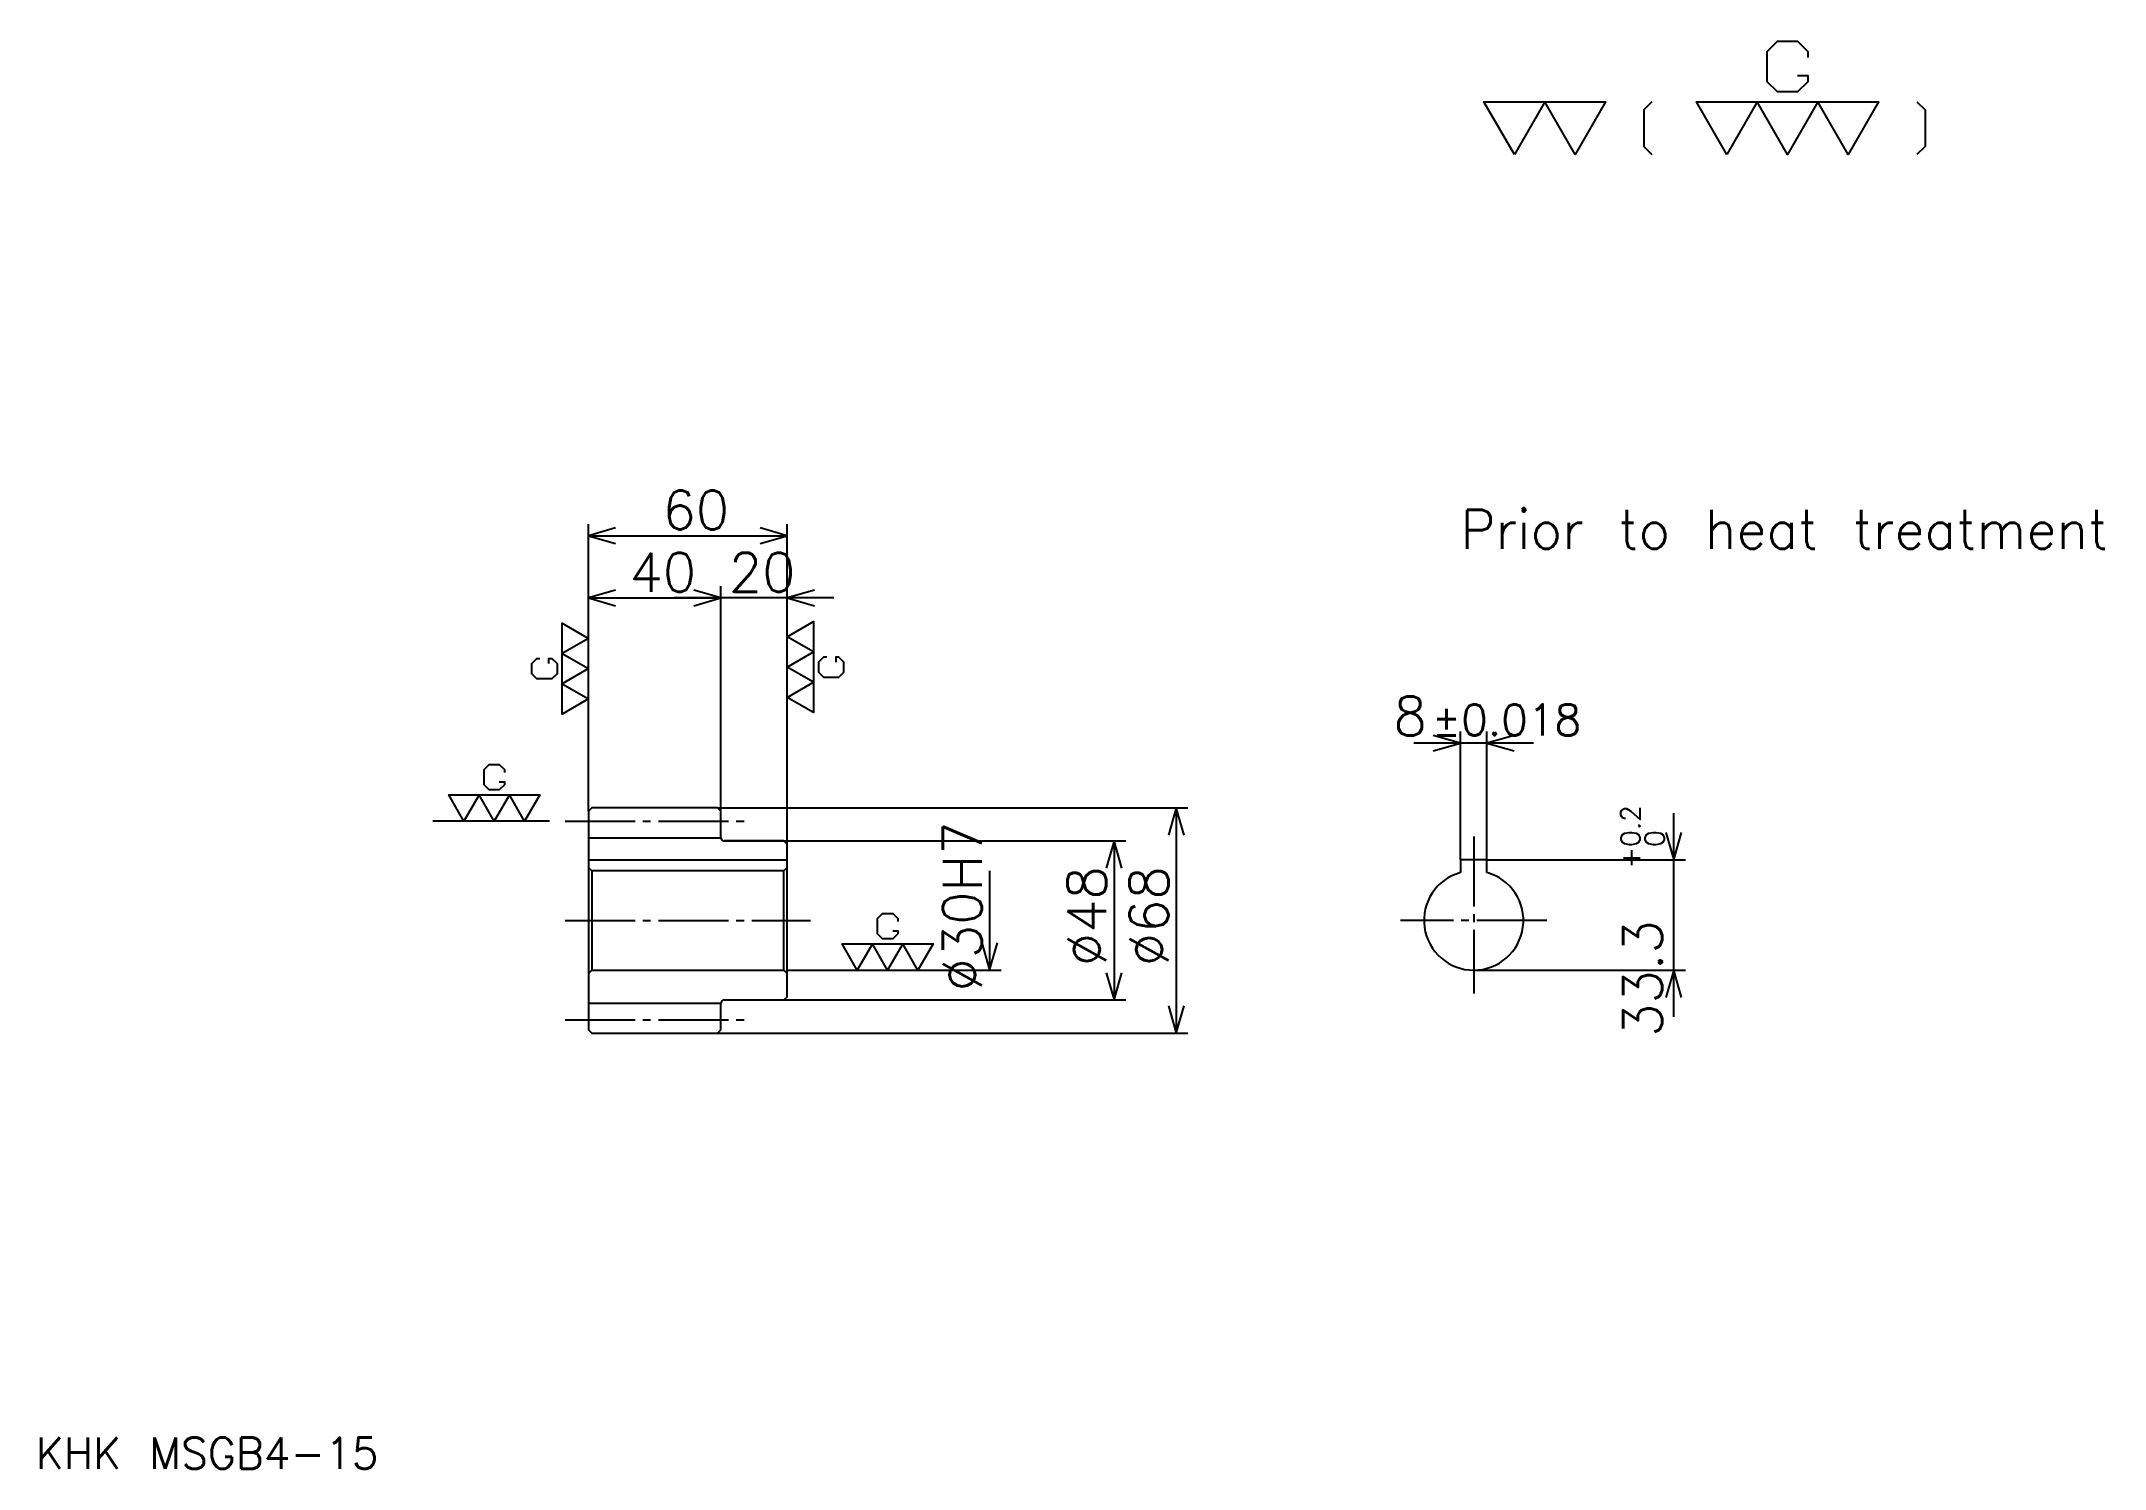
# Model space of a CAD drawing. Extents: x 25 to 648, y 26 to 457.
import ezdxf

# ---------------------------------------------------------------- set-up
doc = ezdxf.new("R2010")
doc.units = 0
doc.linetypes.add('DASHDOT', pattern=[28.173913, 21.130435, -2.347826, 2.347826, -2.347826])
doc.layers.get('0').update_dxf_attribs({"linetype": 'CONTINUOUS'})
doc.layers.add('DASHDOT', color=6, linetype='DASHDOT')
doc.styles.add('KANJI', font='TXT', dxfattribs={"bigfont": 'BIGFONT'})

msp = doc.modelspace()

# ---------------------------------------------------------------- linework, layer by layer
at = {"color": 5}
for p, q in [((190.17392, 225.347824), (190.17392, 311.043457)), ((190.17392, 307.521729), (250.17392, 307.521729)), ((250.17392, 225.347824), (250.17392, 311.043457)), ((190.17392, 288.739136), (230.17392, 288.739136)), ((264.260864, 288.739136), (216.08696, 288.739136)), ((230.17392, 225.347824), (230.17392, 292.260864)), ((475.391296, 244.865219), (439.217407, 244.865219)), ((453.304352, 209.647827), (453.304352, 248.386963)), ((461.304352, 209.647827), (461.304352, 248.386963)), ((190.17392, 224.347824), (190.17392, 225.347824)), ((229.17392, 225.347824), (250.17392, 225.347824)), ((230.17392, 224.347824), (230.17392, 225.347824)), ((250.17392, 225.347824), (371.086975, 225.347824)), ((250.17392, 214.347824), (250.17392, 225.347824)), ((367.565216, 225.347824), (367.565216, 157.347824)), ((517.652222, 162.260864), (517.652222, 223.734772)), ((231.17392, 215.347824), (250.17392, 215.347824)), ((250.17392, 215.347824), (352.304382, 215.347824)), ((348.782623, 215.347824), (348.782623, 167.347824)), ((311.217407, 206.347824), (311.217407, 176.347824)), ((461.304352, 209.647827), (521.17395, 209.647827)), ((250.17392, 176.347824), (314.739136, 176.347824)), ((457.304352, 176.347824), (521.17395, 176.347824)), ((231.17392, 167.347824), (250.17392, 167.347824)), ((250.17392, 167.347824), (352.304382, 167.347824)), ((229.17392, 157.347824), (250.17392, 157.347824)), ((250.17392, 157.347824), (371.086975, 157.347824))]:
    msp.add_line(p, q, dxfattribs=at)
at = {"color": 7}
msp.add_line((178.434784, 221.347824), (143.217407, 221.347824), dxfattribs=at)
at = {"color": 4}
for p, q in [((190.17392, 216.347824), (230.17392, 216.347824)), ((190.17392, 209.647827), (250.17392, 209.647827)), ((191.17392, 206.347824), (191.17392, 176.347824)), ((249.17392, 206.347824), (250.17392, 207.347824)), ((249.17392, 176.347824), (250.17392, 175.347824)), ((190.17392, 166.347824), (230.17392, 166.347824))]:
    msp.add_line(p, q, dxfattribs=at)
at = {"color": 7}
for points in [[(555.026062, 446.415649), (558.078247, 446.415649), (558.078247, 444.584351), (555.026062, 441.532196), (548.921753, 441.532196), (545.869568, 444.584351), (545.869568, 453.740875), (548.921753, 456.79306), (555.026062, 456.79306), (558.078247, 453.740875), (558.078247, 451.909576)], [(469.565216, 422.608704), (460.408691, 438.480011), (497.03479, 438.480011), (487.878265, 422.608704), (478.721741, 438.480011), (469.565216, 422.608704)], [(511.074768, 438.480011), (508.633057, 436.038269), (508.633057, 425.050446), (511.074768, 422.608704)], [(533.660889, 422.608704), (524.504333, 438.480011), (579.443481, 438.480011), (570.286987, 422.608704), (561.130432, 438.480011), (551.973877, 422.608704), (542.817383, 438.480011), (533.660889, 422.608704)], [(591.041748, 438.480011), (593.483459, 436.038269), (593.483459, 425.050446), (591.041748, 422.608704)], [(190.17392, 258.217407), (182.238266, 253.63913), (182.238266, 281.108704), (190.17392, 276.530426), (182.238266, 271.952179), (190.17392, 267.373901), (182.238266, 262.795654), (190.17392, 258.217407)], [(250.17392, 277), (258.109558, 281.578247), (258.109558, 254.108704), (250.17392, 258.686951), (258.109558, 263.265198), (250.17392, 267.843475), (258.109558, 272.421753), (250.17392, 277)], [(178.270447, 268.899994), (178.270447, 270.426086), (179.186096, 270.426086), (180.712173, 268.899994), (180.712173, 265.847839), (179.186096, 264.321747), (174.607834, 264.321747), (173.081741, 265.847839), (173.081741, 268.899994), (174.607834, 270.426086), (175.523483, 270.426086)], [(262.077393, 270.89566), (261.161743, 270.89566), (259.635651, 269.369568), (259.635651, 266.317383), (261.161743, 264.791321), (265.73999, 264.791321), (267.266083, 266.317383), (267.266083, 269.369568), (265.73999, 270.89566), (264.824341, 270.89566), (264.824341, 269.369568)], [(163.291321, 233.251312), (164.817398, 233.251312), (164.817398, 232.335648), (163.291321, 230.80957), (160.239136, 230.80957), (158.713043, 232.335648), (158.713043, 236.91391), (160.239136, 238.440002), (163.291321, 238.440002), (164.817398, 236.91391), (164.817398, 235.99826)], [(152.608704, 221.347824), (148.030441, 229.283478), (175.500015, 229.283478), (170.921753, 221.347824), (166.343491, 229.283478), (161.765228, 221.347824), (157.186966, 229.283478), (152.608704, 221.347824)], [(281.986969, 188.251297), (283.513062, 188.251297), (283.513062, 187.335648), (281.986969, 185.80957), (278.934784, 185.80957), (277.408691, 187.335648), (277.408691, 191.91391), (278.934784, 193.440002), (281.986969, 193.440002), (283.513062, 191.91391), (283.513062, 190.99826)], [(271.304352, 176.347824), (266.726074, 184.283478), (294.195648, 184.283478), (289.617401, 176.347824), (285.039124, 184.283478), (280.460876, 176.347824), (275.882629, 184.283478), (271.304352, 176.347824)]]:
    msp.add_lwpolyline(points, dxfattribs=at)
at = {"color": 5}
for points in [[(198.391312, 309.869568), (190.17392, 307.521729), (198.391312, 305.17392)], [(241.956528, 305.17392), (250.17392, 307.521729), (241.956528, 309.869568)], [(198.391312, 291.086945), (190.17392, 288.739136), (198.391312, 286.391296)], [(221.956528, 286.391296), (230.17392, 288.739136), (221.956528, 291.086945)], [(221.956528, 286.391296), (230.17392, 288.739136), (221.956528, 291.086945)], [(258.391296, 291.086945), (250.17392, 288.739136), (258.391296, 286.391296)], [(445.086975, 242.517395), (453.304352, 244.865219), (445.086975, 247.213043)], [(469.521729, 247.213043), (461.304352, 244.865219), (469.521729, 242.517395)], [(369.913025, 217.130432), (367.565216, 225.347824), (365.217407, 217.130432)], [(351.130432, 207.130432), (348.782623, 215.347824), (346.434814, 207.130432)], [(515.304321, 217.865219), (517.652222, 209.647827), (520, 217.865219)], [(308.869568, 184.565216), (311.217407, 176.347824), (313.565216, 184.565216)], [(346.434814, 175.565216), (348.782623, 167.347824), (351.130432, 175.565216)], [(520, 168.130432), (517.652222, 176.347824), (515.304321, 168.130432)], [(365.217407, 165.565216), (367.565216, 157.347824), (369.913025, 165.565216)]]:
    msp.add_lwpolyline(points, dxfattribs=at)
at = {"color": 4}
for points in [[(230.17392, 216.347824), (230.17392, 224.347824), (229.17392, 225.347824), (191.17392, 225.347824), (190.17392, 224.347824), (190.17392, 175.347824)], [(231.17392, 167.347824), (249.17392, 167.347824), (250.17392, 168.347824), (250.17392, 214.347824), (249.17392, 215.347824), (231.17392, 215.347824)], [(190.17392, 175.347824), (191.17392, 176.347824), (249.17392, 176.347824), (249.17392, 206.347824), (191.17392, 206.347824), (190.17392, 207.347824)], [(461.304352, 205.804657), (461.304352, 209.647827), (453.304352, 209.647827), (453.304352, 205.804657)], [(190.17392, 175.347824), (190.17392, 158.347824), (191.17392, 157.347824), (229.17392, 157.347824), (230.17392, 158.347824), (230.17392, 166.347824)]]:
    msp.add_lwpolyline(points, dxfattribs=at)
for centre, radius, start, end in [((231.17392, 216.347824), 1, 180, 270), ((457.304352, 191.347824), 15, 105.466010323, 74.533989677), ((231.17392, 166.347824), 1, 90, 180)]:
    msp.add_arc(centre, radius, start, end, dxfattribs=at)
at = {"layer": 'DASHDOT', "color": 7}
for p, q in [((183.130447, 221.347824), (237.217407, 221.347824)), ((457.304352, 216.691299), (457.304352, 169.304352)), ((183.130447, 191.347824), (257.217407, 191.347824)), ((479.347839, 191.347824), (435.260864, 191.347824)), ((183.130447, 161.347824), (237.217407, 161.347824))]:
    msp.add_line(p, q, dxfattribs=at)

# ---------------------------------------------------------------- texts
at = {"color": 7, "style": 'KANJI'}
for s, height, p in [('60', 11.73913, (212.543488, 309.399994)), ('Prior to heat treatment', 11.73913, (453.304352, 303.560852)), ('40', 11.73913, (202.543488, 290.617371)), ('20', 11.73913, (232.543488, 290.617371)), ('8', 11.73913, (433.072449, 247.213043)), ('%%p0.018', 9.391304, (444.692749, 247.213043)), ('KHK MSGB4-15', 9.391304, (23.47826, 25.826086))]:
    msp.add_text(s, height=height, dxfattribs=at).set_placement(p)
for s, height, p in [('0.2', 5.869565, (507.556549, 213.580872)), ('%%c30H7', 11.73913, (308.869568, 169.92392)), ('+', 5.869565, (507.556549, 207.006958)), ('0', 5.869565, (514.834839, 213.580872)), ('%%c48', 11.73913, (346.434814, 177.554352)), ('%%c68', 11.73913, (365.217407, 177.554352)), ('33.3', 11.73913, (514.130493, 156.195358))]:
    msp.add_text(s, height=height, rotation=90, dxfattribs=at).set_placement(p)

doc.saveas('drawing.dxf')
